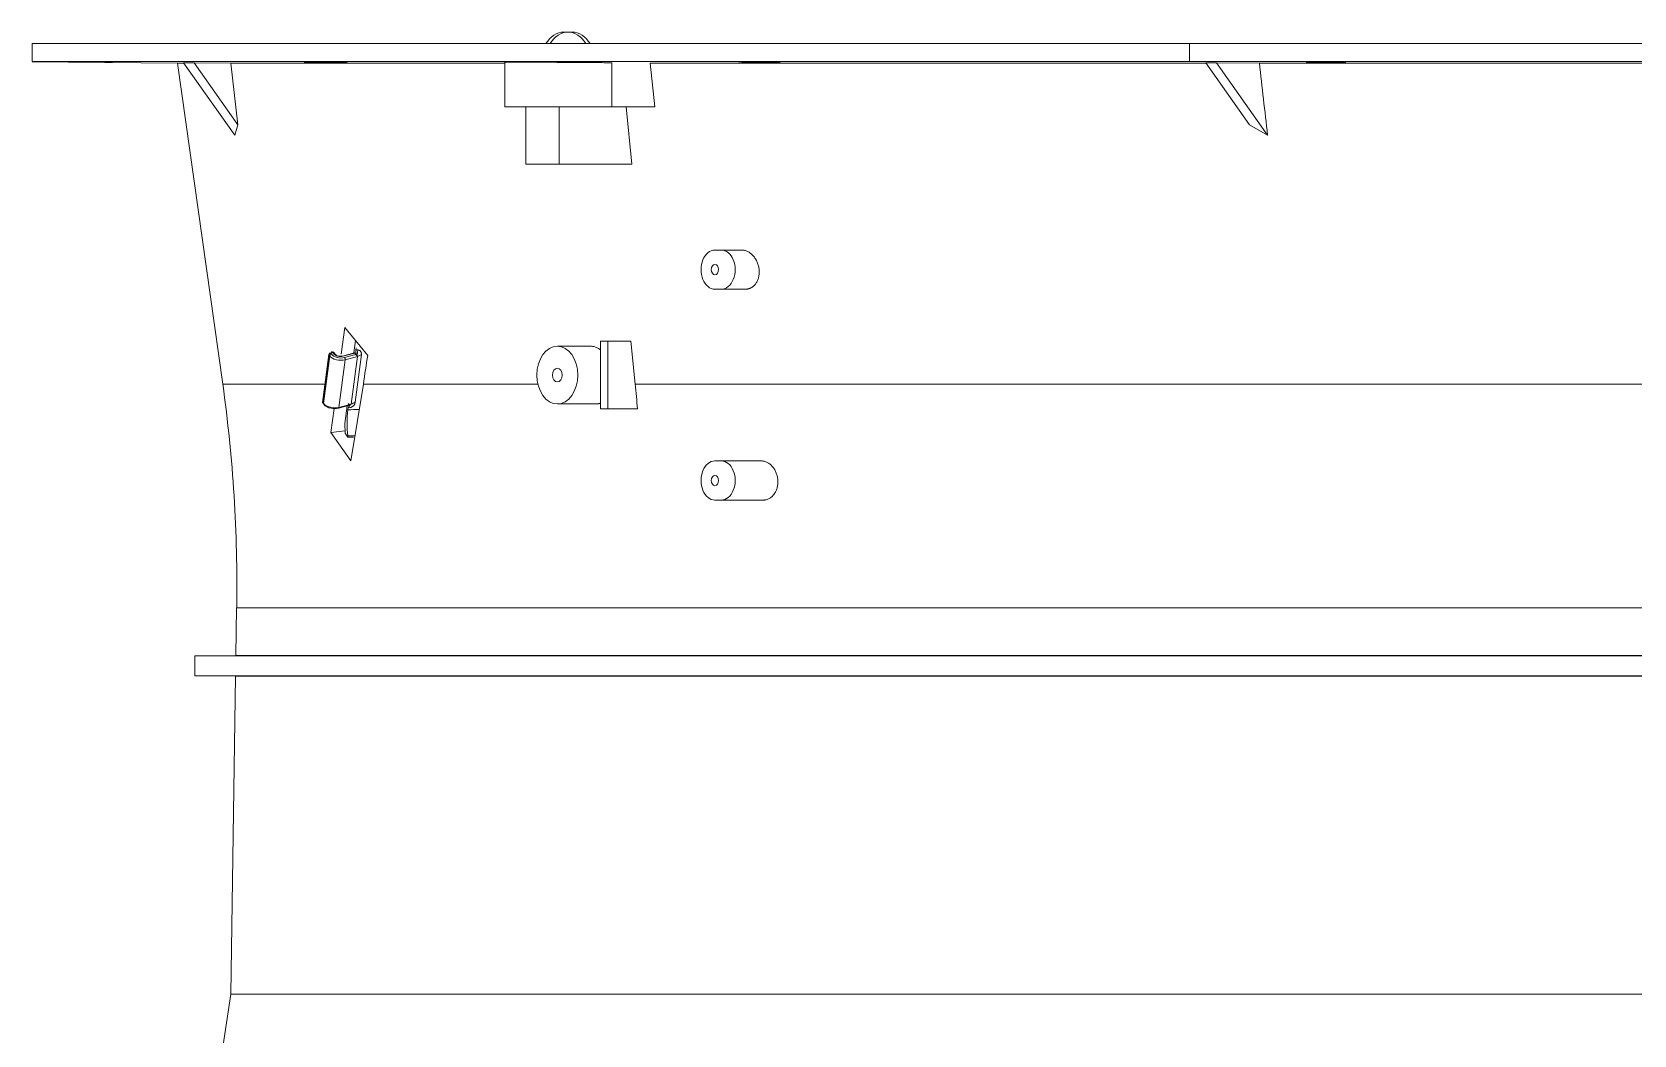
# Model space of a CAD drawing. Header units: millimetres. Extents: x 113490 to 142599, y -20467 to 115.
# Drawn here: x 129575 to 130107, y -6099 to -5766 of the extents above; entities that cross this region are included whole.
import ezdxf

# ---------------------------------------------------------------- set-up
doc = ezdxf.new("R2010")
doc.units = ezdxf.units.MM
doc.layers.add('DV1_0', color=7, linetype='Continuous')

msp = doc.modelspace()

# ---------------------------------------------------------------- linework, layer by layer
at = {"layer": 'DV1_0', "color": 7, "linetype": 'Continuous', "lineweight": 15}
for p, q in [((129574.76, -5770.18), (129959.09, -5770.18)), ((129574.76, -5770.18), (129574.76, -5776.08)), ((129752.71, -5766.33), (129751.29, -5766.33)), ((129754.12, -5766.33), (129752.71, -5766.33)), ((130253.43, -5770.18), (129959.09, -5770.18)), ((129959.09, -5770.18), (129959.09, -5776.08)), ((129574.76, -5776.08), (129959.09, -5776.08)), ((130253.43, -5776.08), (129959.09, -5776.08)), ((129574.76, -5776.26), (129623.11, -5776.68)), ((129592.21, -5776.33), (129593.88, -5776.35)), ((129596.37, -5776.35), (129594.71, -5776.33)), ((129625.17, -5776.68), (129623.11, -5776.68)), ((129623.11, -5776.68), (129638.07, -5883.15)), ((129628.62, -5776.55), (129625.07, -5776.53)), ((129642.04, -5800.53), (129625.07, -5776.53)), ((129628.62, -5776.55), (129640.81, -5776.68)), ((129643.14, -5797.09), (129628.62, -5776.55)), ((129643.14, -5797.09), (129640.81, -5776.68)), ((129640.81, -5776.68), (129731.71, -5776.68)), ((129667.97, -5776.33), (129669.38, -5776.35)), ((129676.5, -5776.35), (129675.08, -5776.33)), ((129731.71, -5776.35), (129731.71, -5791.18)), ((129780.02, -5776.68), (129781.49, -5791.18)), ((129780.02, -5776.68), (129964.59, -5776.68)), ((129810.46, -5776.33), (129811.4, -5776.35)), ((129822.05, -5776.35), (129821.1, -5776.33)), ((129968.01, -5776.53), (129964.49, -5776.55)), ((129964.49, -5776.55), (129979.02, -5797.09)), ((129982.24, -5776.68), (129968.01, -5776.53)), ((129968.01, -5776.53), (129984.99, -5800.53)), ((129982.24, -5776.68), (130230.28, -5776.68)), ((129997.98, -5776.33), (129998.31, -5776.35)), ((130010.87, -5776.35), (130010.53, -5776.33)), ((129731.71, -5791.18), (129767.29, -5791.18)), ((129738.71, -5810.18), (129738.71, -5791.18)), ((129749.73, -5810.18), (129749.73, -5791.18)), ((129767.29, -5791.18), (129781.49, -5791.18)), ((129772.01, -5791.18), (129773.93, -5810.18)), ((129642.04, -5800.53), (129643.14, -5797.09)), ((129979.02, -5797.09), (129984.99, -5800.53)), ((129738.71, -5810.18), (129749.73, -5810.18)), ((129749.73, -5810.18), (129773.93, -5810.18)), ((129803.62, -5838.68), (129801.5, -5838.68)), ((129803.62, -5838.68), (129810.36, -5838.68)), ((129801.5, -5851.68), (129803.62, -5851.68)), ((129803.62, -5851.68), (129811.66, -5851.68)), ((129677.44, -5873.2), (129678.59, -5864.36)), ((129678.59, -5864.36), (129686.22, -5873.65)), ((129681.63, -5872.84), (129682.16, -5868.7)), ((129682.34, -5871.14), (129682.26, -5871.79)), ((129682.43, -5873.64), (129682.26, -5871.79)), ((129682.26, -5871.79), (129682.95, -5871.85)), ((129682.72, -5873.58), (129682.95, -5871.85)), ((129760.11, -5870.58), (129749.17, -5870.58)), ((129763.49, -5868.93), (129763.49, -5891.43)), ((129765.97, -5868.93), (129763.49, -5868.93)), ((129765.97, -5891.43), (129765.97, -5868.93)), ((129765.97, -5868.93), (129773.61, -5868.93)), ((129775.03, -5883.15), (129773.61, -5868.93)), ((129673.32, -5873.32), (129671.23, -5889.25)), ((129674.12, -5872.75), (129673.87, -5872.89)), ((129675.38, -5873.3), (129674.93, -5872.67)), ((129681.79, -5872.8), (129677.8, -5873.86)), ((129678.49, -5874.39), (129682.3, -5873.37)), ((129682.79, -5874.04), (129680.72, -5889.83)), ((129682.3, -5873.37), (129681.93, -5872.89)), ((129684.1, -5873.41), (129682.1, -5889.22)), ((129682.43, -5873.64), (129682.72, -5873.58)), ((129684.77, -5883.15), (129680.6, -5908.64)), ((129671.21, -5889.3), (129671.7, -5889.99)), ((129674.01, -5899.28), (129675.06, -5891.3)), ((129676.5, -5891.17), (129680.26, -5890.17)), ((129679.35, -5890.41), (129678.58, -5896.31)), ((129679.73, -5891.11), (129679.64, -5891.74)), ((129679.73, -5891.11), (129680.26, -5890.17)), ((129680.59, -5890.9), (129679.73, -5891.11)), ((129679.76, -5889.59), (129680.11, -5890.08)), ((129680.57, -5890.08), (129680.26, -5890.17)), ((129749.17, -5889.78), (129761.99, -5889.78)), ((129763.49, -5891.43), (129765.97, -5891.43)), ((129765.97, -5891.43), (129775.8, -5891.43)), ((129678.76, -5899.51), (129678.58, -5896.31)), ((129678.71, -5898.7), (129674.01, -5899.28)), ((129680.6, -5908.64), (129674.01, -5899.28)), ((129678.76, -5899.51), (129679.65, -5900.8)), ((129679.6, -5900.38), (129679.65, -5900.8)), ((129679.65, -5900.8), (129681.44, -5900.79)), ((129803.62, -5908.68), (129801.5, -5908.68)), ((129803.62, -5908.68), (129816.87, -5908.68)), ((129801.5, -5921.68), (129803.62, -5921.68)), ((129803.62, -5921.68), (129817.54, -5921.68)), ((129642.7, -5957.48), (129642.47, -5973.22)), ((129642.47, -5973.22), (129628.76, -5973.34)), ((129628.76, -5973.34), (130583.76, -5973.34)), ((129628.76, -5973.34), (129628.76, -5980.02)), ((130570.05, -5973.22), (129642.47, -5973.22)), ((130583.76, -5980.02), (129628.76, -5980.02)), ((129628.76, -5980.02), (129642.36, -5980.14)), ((129642.36, -5980.14), (129640.76, -6085.69)), ((130570.16, -5980.14), (129642.36, -5980.14)), ((129640.76, -6085.69), (129636.95, -6110.72)), ((129640.76, -6085.69), (130571.76, -6085.69))]:
    msp.add_line(p, q, dxfattribs=at)
at = {"layer": 'DV1_0', "color": 7, "linetype": 'Continuous', "lineweight": 20}
for p, q in [((129767.29, -5791.18), (129767.29, -5776.53)), ((129997.98, -5776.33), (129997.98, -5776.32)), ((129673.36, -5873.45), (129671.29, -5889.24)), ((129673.61, -5873.8), (129671.54, -5889.59)), ((129673.36, -5873.45), (129673.61, -5873.8)), ((129674.56, -5872.54), (129673.91, -5872.91)), ((129673.91, -5872.91), (129674.17, -5873.27)), ((129675, -5873.16), (129674.56, -5872.54)), ((129678.73, -5875.12), (129676.66, -5890.91)), ((129681.93, -5872.89), (129678, -5873.94)), ((129678.73, -5875.12), (129682.79, -5874.04)), ((129682.79, -5874.04), (129684.1, -5873.41)), ((129638.07, -5883.15), (129672.03, -5883.15)), ((129742.72, -5883.15), (129684.77, -5883.15)), ((129775.03, -5883.15), (130574.45, -5883.15)), ((129671.54, -5889.59), (129671.29, -5889.24)), ((129680.72, -5889.83), (129676.66, -5890.91)), ((129642.7, -5957.48), (130569.82, -5957.48))]:
    msp.add_line(p, q, dxfattribs=at)
at = {"layer": 'DV1_0', "color": 7, "linetype": 'Continuous', "lineweight": 15}
for centre, radius, start, end in [((129593.23, -5446.41), 329.92, 268.928, 270.2563), ((129595.35, -6102.48), 326.14, 88.9153, 90.259), ((129595.35, -6102.48), 326.14, 88.9153, 89.8176), ((129670.74, -5639.51), 136.89, 267.6502, 271.8182), ((129673.73, -5911.43), 135.15, 87.6205, 91.8421), ((129814.88, -5912.67), 136.48, 87.3879, 92.3102), ((129817.62, -5641.34), 135.15, 267.3627, 272.3333), ((130003.91, -6106.02), 329.75, 88.8497, 91.0525), ((130004.93, -5450.28), 326.14, 268.8372, 271.0644), ((129674.05, -5873.61), 0.712, 101.0726, 167.3225), ((129674.03, -5873.59), 0.692, 100.2639, 168.4553), ((129673.52, -5873.19), 0.0927, 122.6208, 169.9585), ((129681.65, -5873.84), 0.806, 14.7111, 35.6239), ((129161.11, -5950.18), 481.65, 359.1313, 8), ((129674.44, -5887.51), 3.67, 219.3687, 263.8204), ((129675.28, -5886.66), 4.67, 254.6154, 285.1888), ((129715.17, -5896.24), 35.81, 172.7873, 186.6447), ((129680.05, -5888.91), 2.07, 285.1262, 351.1824)]:
    msp.add_arc(centre, radius, start, end, dxfattribs=at)
for centre, major_axis, ratio, start_param, end_param in [((129751.29, -5777.33), (0, -11), 0.707107, 3.141593, 4.004805), ((129752.71, -5777.33), (0, -11), 0.707107, 2.278381, 4.004805), ((129754.12, -5777.33), (0, -11), 0.707107, 2.278381, 3.141593), ((188126.84, 7588.48), (-6568.75, -73334.83), 0.79589, -1.316824, -1.316494), ((129801.5, -5845.18), (0, 6.5), 0.707107, 0, 3.141593), ((129803.62, -5845.18), (0, -6.5), 0.707107, 0, 3.141593), ((129674.5, -5872.96), (0.245, -0.436), 0.683783, 3.834814, 3.882006), ((129674.94, -5873.62), (-0.447, -0.321), 0.752042, 3.141609, 3.167431), ((129682.49, -5873.77), (-0.142, 0.531), 0.511858, 4.034679, 4.924817), ((131205.97, -5682.32), (-1337.23, -1012.61), 0.745628, -0.658082, -0.651333), ((129437.76, -5950.18), (0, 481.65), 0.707107, -1.448516, -1.43117), ((129801.5, -5915.18), (0, 6.5), 0.707107, 0, 3.141593), ((129803.62, -5915.18), (0, -6.5), 0.707107, 0, 3.141593)]:
    msp.add_ellipse(centre, major_axis=major_axis, ratio=ratio, start_param=start_param, end_param=end_param, dxfattribs=at)
for centre, major_axis in [((129801.5, -5845.18), (0, 1.72)), ((129749.17, -5880.18), (0, 9.6)), ((129749.17, -5880.18), (0, 2.3)), ((129801.5, -5915.18), (0, 1.72))]:
    msp.add_ellipse(centre, major_axis=major_axis, ratio=0.707107, dxfattribs=at)
at = {"layer": 'DV1_0', "color": 7, "linetype": 'Continuous', "lineweight": 20}
for centre, major_axis, ratio, start_param, end_param in [((129674.11, -5873.73), (0.447, 0.321), 0.752042, 0.956582, 2.527378), ((129676.82, -5873.36), (-3.47, 0.45), 0.538646, 0.467722, 2.223735), ((129676.88, -5872.9), (-2.93, 0.38), 0.538646, 0.467722, 2.223735), ((129674.94, -5873.62), (-0.447, -0.321), 0.752042, 3.167431, 4.098174), ((129676.88, -5872.9), (2.03, -0.27), 0.538646, 3.609315, 5.365328), ((129677.94, -5874.39), (0.142, -0.531), 0.511858, 2.463883, 3.147182), ((129678.43, -5874.85), (-0.142, 0.531), 0.511858, 4.034679, 5.605476), ((129672.05, -5889.52), (0.447, 0.321), 0.752042, 2.527378, 3.236395), ((129674.75, -5889.15), (3.47, -0.45), 0.538646, 3.609315, 5.365328), ((129676.36, -5890.64), (-0.142, 0.531), 0.511858, 3.141949, 4.034679), ((129720.25, -5585.85), (-198.47, -304.93), 0.560664, 0.708229, 0.71355)]:
    msp.add_ellipse(centre, major_axis=major_axis, ratio=ratio, start_param=start_param, end_param=end_param, dxfattribs=at)
at = {"layer": 'DV1_0', "color": 7, "linetype": 'Continuous', "lineweight": 15}
for points, knots in [([(129731.71, -5776.4), (129731.71, -5776.4), (129731.71, -5776.4), (129731.79, -5776.39), (129732.1, -5776.38), (129732.61, -5776.37), (129733.3, -5776.36), (129734.18, -5776.36), (129735.24, -5776.35), (129736.46, -5776.35), (129737.83, -5776.35), (129739.35, -5776.35), (129740.99, -5776.35), (129742.74, -5776.36), (129744.59, -5776.36), (129746.51, -5776.37), (129748.49, -5776.38), (129750.52, -5776.39), (129752.56, -5776.4), (129754.6, -5776.41), (129756.63, -5776.43), (129758.62, -5776.44), (129760.55, -5776.46), (129762.1, -5776.47), (129763.29, -5776.48), (129764.15, -5776.49), (129764.99, -5776.5), (129765.71, -5776.51), (129766.31, -5776.51), (129766.81, -5776.52), (129767.13, -5776.52), (129767.29, -5776.53)], [0.2472901, 0.2472901, 0.2472901, 0.2472901, 0.2494857, 0.2808011, 0.3121159, 0.3434302, 0.3747442, 0.406058, 0.4373719, 0.468686, 0.5000004, 0.5313148, 0.5626289, 0.5939428, 0.6252566, 0.6565706, 0.6878849, 0.7191997, 0.7505151, 0.781831, 0.8131466, 0.8444622, 0.8757776, 0.9070927, 0.9227216, 0.9383362, 0.9538319, 0.96932, 0.9795547, 0.9897779, 1, 1, 1, 1]), ([(129811.66, -5851.68), (129811.73, -5851.68), (129811.87, -5851.68), (129812.07, -5851.66), (129812.27, -5851.63), (129812.47, -5851.6), (129812.66, -5851.55), (129812.85, -5851.5), (129813.04, -5851.43), (129813.22, -5851.36), (129813.39, -5851.28), (129813.8, -5851.07), (129814.41, -5850.63), (129815.11, -5849.83), (129815.66, -5848.85), (129816.03, -5847.74), (129816.21, -5846.52), (129816.2, -5845.24), (129815.98, -5843.96), (129815.56, -5842.72), (129815.07, -5841.77), (129814.59, -5841.08), (129814.07, -5840.44), (129813.48, -5839.88), (129812.86, -5839.44), (129812.37, -5839.16), (129811.87, -5838.95), (129811.42, -5838.81), (129811.03, -5838.73), (129810.69, -5838.69), (129810.47, -5838.68), (129810.36, -5838.68)], [0, 0, 0, 0, 0.012899, 0.025688, 0.038366, 0.050933, 0.063391, 0.07574, 0.08798, 0.100112, 0.112135, 0.124051, 0.185925, 0.24681, 0.30786, 0.369642, 0.431529, 0.493906, 0.556793, 0.620111, 0.68373, 0.715632, 0.747535, 0.811159, 0.844117, 0.874558, 0.906802, 0.937519, 0.958783, 0.979609, 1, 1, 1, 1]), ([(129682.95, -5871.85), (129682.98, -5871.86), (129683.04, -5871.86), (129683.13, -5871.88), (129683.24, -5871.91), (129683.35, -5871.95), (129683.51, -5872.03), (129683.69, -5872.15), (129683.87, -5872.35), (129684.01, -5872.58), (129684.08, -5872.8), (129684.11, -5872.98), (129684.12, -5873.12), (129684.12, -5873.26), (129684.11, -5873.36), (129684.1, -5873.41)], [0, 0, 0, 0, 0.039235, 0.078538, 0.118067, 0.177125, 0.2366, 0.357293, 0.4825, 0.6129, 0.742179, 0.806332, 0.871026, 0.935456, 1, 1, 1, 1]), ([(129763.5, -5871.86), (129763.39, -5871.77), (129763.03, -5871.51), (129762.41, -5871.14), (129761.65, -5870.82), (129760.88, -5870.62), (129760.37, -5870.59), (129760.11, -5870.58)], [0.7236398, 0.7236398, 0.7236398, 0.7236398, 0.7525917, 0.8147117, 0.8762961, 0.9380165, 1, 1, 1, 1]), ([(129673.35, -5873.45), (129673.34, -5873.43), (129673.31, -5873.39), (129673.31, -5873.34), (129673.31, -5873.29), (129673.34, -5873.23), (129673.39, -5873.2), (129673.42, -5873.18), (129673.43, -5873.18)], [0, 0, 0, 0, 0.201523, 0.368815, 0.500323, 0.745138, 0.906306, 1, 1, 1, 1]), ([(129673.91, -5872.91), (129673.89, -5872.9), (129673.86, -5872.88), (129673.81, -5872.87), (129673.76, -5872.86), (129673.72, -5872.86), (129673.68, -5872.86), (129673.65, -5872.87), (129673.61, -5872.89), (129673.56, -5872.92), (129673.52, -5872.98), (129673.49, -5873.04), (129673.48, -5873.1), (129673.47, -5873.12)], [0, 0, 0, 0, 0.086143, 0.169244, 0.247969, 0.321191, 0.38803, 0.447857, 0.500268, 0.640536, 0.750177, 0.905085, 1, 1, 1, 1]), ([(129674.56, -5872.54), (129674.52, -5872.52), (129674.44, -5872.48), (129674.34, -5872.48), (129674.26, -5872.5), (129674.2, -5872.54), (129674.16, -5872.59), (129674.14, -5872.65), (129674.13, -5872.69), (129674.12, -5872.73), (129674.12, -5872.75), (129674.12, -5872.75)], [0, 0, 0, 0, 0.197059, 0.365238, 0.497386, 0.647095, 0.764164, 0.853769, 0.920429, 0.967815, 1, 1, 1, 1]), ([(129674.15, -5872.77), (129674.15, -5872.77), (129674.15, -5872.76), (129674.14, -5872.75), (129674.13, -5872.75), (129674.13, -5872.75), (129674.12, -5872.75)], [0, 0, 0, 0, 0.230264, 0.472196, 0.728062, 1, 1, 1, 1]), ([(129674.99, -5872.92), (129674.98, -5872.91), (129674.96, -5872.88), (129674.92, -5872.85), (129674.87, -5872.81), (129674.82, -5872.79), (129674.76, -5872.76), (129674.71, -5872.75), (129674.65, -5872.73), (129674.58, -5872.72), (129674.5, -5872.71), (129674.38, -5872.71), (129674.28, -5872.72), (129674.2, -5872.75), (129674.16, -5872.77), (129674.15, -5872.77)], [0, 0, 0, 0, 0.07061, 0.141186, 0.21047, 0.277237, 0.34039, 0.39902, 0.452444, 0.500197, 0.609862, 0.700241, 0.842998, 0.940535, 1, 1, 1, 1]), ([(129674.99, -5872.92), (129674.99, -5872.88), (129675, -5872.81), (129674.96, -5872.7), (129674.91, -5872.64), (129674.87, -5872.61), (129674.86, -5872.59), (129674.83, -5872.58), (129674.8, -5872.57), (129674.77, -5872.55), (129674.73, -5872.54), (129674.68, -5872.53), (129674.62, -5872.53), (129674.58, -5872.54), (129674.56, -5872.54)], [0, 0, 0, 0, 0.152039, 0.318053, 0.497954, 0.525089, 0.559444, 0.600975, 0.649645, 0.705412, 0.768269, 0.838241, 0.915443, 1, 1, 1, 1]), ([(129674.93, -5872.67), (129674.92, -5872.65), (129674.89, -5872.62), (129674.83, -5872.58), (129674.75, -5872.55), (129674.66, -5872.53), (129674.59, -5872.54), (129674.56, -5872.54)], [0.3917789, 0.3917789, 0.3917789, 0.3917789, 0.4878524, 0.605736, 0.7303897, 0.8618117, 1, 1, 1, 1]), ([(129677.8, -5873.86), (129677.63, -5873.9), (129677.34, -5873.95), (129676.76, -5873.93), (129676.2, -5873.81), (129675.74, -5873.61), (129675.48, -5873.42), (129675.41, -5873.33), (129675.38, -5873.3)], [0, 0, 0, 0, 0.177749, 0.364068, 0.557008, 0.74841, 0.910809, 1, 1, 1, 1]), ([(129681.64, -5873.05), (129681.64, -5873.03), (129681.64, -5872.99), (129681.66, -5872.94), (129681.68, -5872.89), (129681.71, -5872.84), (129681.74, -5872.81), (129681.79, -5872.8), (129681.83, -5872.81), (129681.87, -5872.83), (129681.9, -5872.86), (129681.92, -5872.88), (129681.93, -5872.89)], [0, 0, 0, 0, 0.082486, 0.164374, 0.247106, 0.371119, 0.495739, 0.621013, 0.746888, 0.873236, 0.936526, 1, 1, 1, 1]), ([(129671.29, -5889.24), (129671.28, -5889.23), (129671.27, -5889.2), (129671.25, -5889.17), (129671.25, -5889.14), (129671.25, -5889.11), (129671.26, -5889.07), (129671.29, -5889.01), (129671.35, -5888.98), (129671.36, -5888.97)], [0, 0, 0, 0, 0.120391, 0.231498, 0.332292, 0.422166, 0.500859, 0.821749, 1, 1, 1, 1]), ([(129671.29, -5889.24), (129671.29, -5889.26), (129671.28, -5889.3), (129671.29, -5889.36), (129671.31, -5889.42), (129671.34, -5889.48), (129671.38, -5889.54), (129671.45, -5889.58), (129671.52, -5889.61), (129671.62, -5889.63), (129671.69, -5889.62), (129671.72, -5889.61)], [0, 0, 0, 0, 0.084031, 0.17483, 0.272399, 0.37674, 0.487852, 0.605736, 0.73039, 0.861812, 1, 1, 1, 1]), ([(129671.36, -5888.97), (129671.36, -5888.97), (129671.36, -5888.98), (129671.37, -5888.99), (129671.38, -5888.99), (129671.39, -5888.99), (129671.4, -5888.99)], [0, 0, 0, 0, 0.229609, 0.471829, 0.728302, 1, 1, 1, 1]), ([(129671.72, -5889.61), (129671.68, -5889.59), (129671.61, -5889.54), (129671.52, -5889.44), (129671.46, -5889.34), (129671.41, -5889.25), (129671.38, -5889.16), (129671.38, -5889.1), (129671.38, -5889.05), (129671.39, -5889.01), (129671.39, -5889), (129671.4, -5888.99)], [0, 0, 0, 0, 0.198932, 0.36817, 0.495785, 0.64361, 0.761108, 0.851731, 0.919461, 0.967679, 1, 1, 1, 1]), ([(129680.26, -5890.17), (129680.25, -5890.17), (129680.24, -5890.17), (129680.21, -5890.16), (129680.18, -5890.15), (129680.15, -5890.12), (129680.13, -5890.09), (129680.11, -5890.08)], [0, 0, 0, 0, 0.165506, 0.33096, 0.498252, 0.748284, 1, 1, 1, 1]), ([(129761.99, -5889.78), (129762.06, -5889.78), (129762.21, -5889.78), (129762.42, -5889.76), (129762.64, -5889.73), (129762.85, -5889.69), (129763.07, -5889.65), (129763.28, -5889.58), (129763.43, -5889.53), (129763.5, -5889.51), (129763.51, -5889.51)], [0, 0, 0, 0, 0.0264673, 0.0530731, 0.0798178, 0.1067017, 0.1337251, 0.1608883, 0.1881915, 0.1899088, 0.1899088, 0.1899088, 0.1899088]), ([(129817.54, -5921.68), (129817.6, -5921.68), (129817.72, -5921.68), (129817.89, -5921.67), (129818.06, -5921.65), (129818.23, -5921.62), (129818.38, -5921.59), (129818.66, -5921.53), (129819.03, -5921.41), (129819.66, -5921.11), (129820.38, -5920.61), (129821.13, -5919.79), (129821.72, -5918.82), (129822.15, -5917.7), (129822.39, -5916.48), (129822.43, -5915.21), (129822.27, -5913.94), (129821.91, -5912.71), (129821.36, -5911.57), (129820.78, -5910.74), (129820.24, -5910.16), (129819.8, -5909.77), (129819.34, -5909.44), (129818.85, -5909.16), (129818.37, -5908.95), (129817.92, -5908.81), (129817.54, -5908.73), (129817.2, -5908.69), (129816.98, -5908.68), (129816.87, -5908.68)], [0, 0, 0, 0, 0.011069, 0.021898, 0.032488, 0.042837, 0.052947, 0.062818, 0.094882, 0.1254, 0.189439, 0.249637, 0.312116, 0.373091, 0.43448, 0.496683, 0.558857, 0.621378, 0.684242, 0.747373, 0.779035, 0.810709, 0.844921, 0.874012, 0.906983, 0.937137, 0.958784, 0.979738, 1, 1, 1, 1])]:
    msp.add_open_spline(points, degree=3, knots=knots, dxfattribs=at)
at = {"layer": 'DV1_0', "color": 7, "linetype": 'Continuous', "lineweight": 20}
for points in [[(129683.36, -5891.58), (129682.12, -5891.63), (129680.88, -5891.69), (129679.64, -5891.74)], [(129681.94, -5900.39), (129681.16, -5900.38), (129680.38, -5900.38), (129679.6, -5900.38)]]:
    msp.add_open_spline(points, degree=3, dxfattribs=at)

doc.saveas('drawing.dxf')
